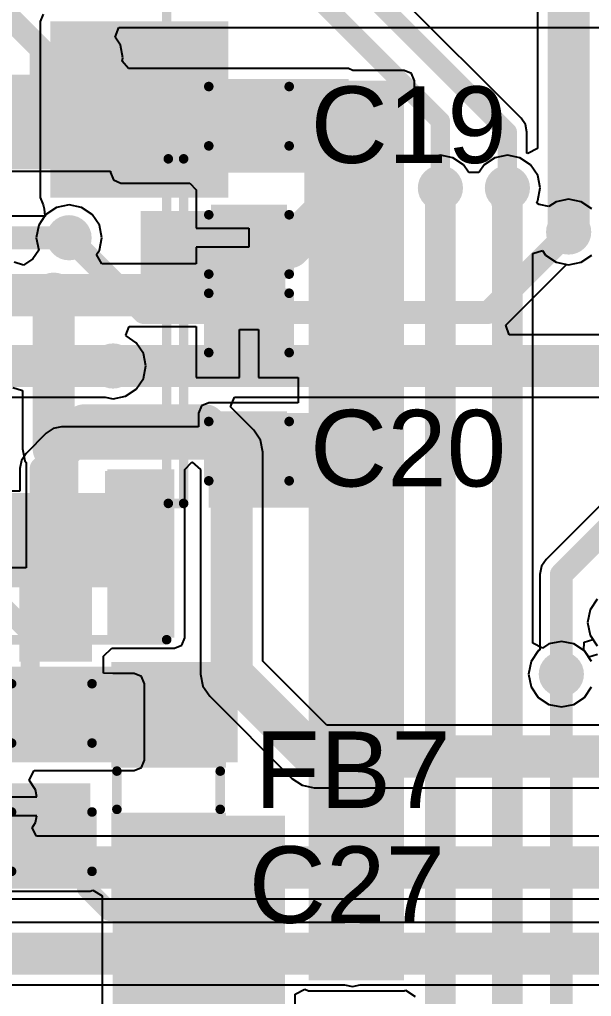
# Model space of a CAD drawing. Header units: millimetres. Extents: x -0.26 to 4.68, y -0.29 to 2.93.
# Drawn here: x 3.056 to 3.355, y 0.453 to 0.963 of the extents above; entities that cross this region are included whole.
import ezdxf

# ---------------------------------------------------------------- set-up
doc = ezdxf.new("R2010")
doc.units = ezdxf.units.MM
doc.header["$MEASUREMENT"] = 0
for name, color, linetype in [('BottomLayer', 5, 'Continuous'), ('BottomPaste', 16, 'Continuous'), ('BottomSolder', 6, 'Continuous'), ('Mechanical1', 6, 'Continuous'), ('TopLayer', 1, 'Continuous'), ('TopOverlay', 2, 'Continuous'), ('TopPaste', 8, 'Continuous'), ('TopSolder', 216, 'Continuous'), ('ViaHoleLayer', 16, 'Continuous')]:
    doc.layers.add(name, color=color, linetype=linetype)
doc.styles.add('Arial', font='', dxfattribs={"height": 0.2})
doc.styles.get('Arial').set_extended_font_data('Arial')

# ---------------------------------------------------------------- blocks, each defined once
blk = doc.blocks.new('14_TSSOP_27')
at = {"layer": 'TopLayer'}
for points in [[(-0.12992, 0.08563), (-0.08858, 0.08563), (-0.08858, 0.06791), (-0.12992, 0.06791)], [(0.08858, 0.08563), (0.12992, 0.08563), (0.12992, 0.06791), (0.08858, 0.06791)], [(-0.12992, 0.06004), (-0.08858, 0.06004), (-0.08858, 0.04232), (-0.12992, 0.04232)], [(0.08858, 0.06004), (0.12992, 0.06004), (0.12992, 0.04232), (0.08858, 0.04232)], [(-0.12992, 0.03445), (-0.08858, 0.03445), (-0.08858, 0.01673), (-0.12992, 0.01673)], [(0.08858, 0.03445), (0.12992, 0.03445), (0.12992, 0.01673), (0.08858, 0.01673)], [(-0.12992, 0.00886), (-0.08858, 0.00886), (-0.08858, -0.00886), (-0.12992, -0.00886)], [(0.08858, 0.00886), (0.12992, 0.00886), (0.12992, -0.00886), (0.08858, -0.00886)], [(-0.12992, -0.01673), (-0.08858, -0.01673), (-0.08858, -0.03445), (-0.12992, -0.03445)], [(0.08858, -0.01673), (0.12992, -0.01673), (0.12992, -0.03445), (0.08858, -0.03445)], [(-0.12992, -0.04232), (-0.08858, -0.04232), (-0.08858, -0.06004), (-0.12992, -0.06004)], [(0.08858, -0.04232), (0.12992, -0.04232), (0.12992, -0.06004), (0.08858, -0.06004)], [(-0.12992, -0.06791), (-0.08858, -0.06791), (-0.08858, -0.08563), (-0.12992, -0.08563)], [(0.08858, -0.06791), (0.12992, -0.06791), (0.12992, -0.08563), (0.08858, -0.08563)]]:
    blk.add_hatch(color=1, dxfattribs=at).paths.add_polyline_path(points)
at = {"layer": 'TopOverlay'}
blk.add_hatch(color=2, dxfattribs=at).paths.add_polyline_path([(-0.084, 0.068), (-0.073, 0.068), (-0.073, 0.086), (-0.084, 0.086)])
at = {"layer": 'TopPaste'}
for points in [[(-0.12992, 0.08563), (-0.08858, 0.08563), (-0.08858, 0.06791), (-0.12992, 0.06791)], [(0.08858, 0.08563), (0.12992, 0.08563), (0.12992, 0.06791), (0.08858, 0.06791)], [(-0.12992, 0.06004), (-0.08858, 0.06004), (-0.08858, 0.04232), (-0.12992, 0.04232)], [(0.08858, 0.06004), (0.12992, 0.06004), (0.12992, 0.04232), (0.08858, 0.04232)], [(-0.12992, 0.03445), (-0.08858, 0.03445), (-0.08858, 0.01673), (-0.12992, 0.01673)], [(0.08858, 0.03445), (0.12992, 0.03445), (0.12992, 0.01673), (0.08858, 0.01673)], [(-0.12992, 0.00886), (-0.08858, 0.00886), (-0.08858, -0.00886), (-0.12992, -0.00886)], [(0.08858, 0.00886), (0.12992, 0.00886), (0.12992, -0.00886), (0.08858, -0.00886)], [(-0.12992, -0.01673), (-0.08858, -0.01673), (-0.08858, -0.03445), (-0.12992, -0.03445)], [(0.08858, -0.01673), (0.12992, -0.01673), (0.12992, -0.03445), (0.08858, -0.03445)], [(-0.12992, -0.04232), (-0.08858, -0.04232), (-0.08858, -0.06004), (-0.12992, -0.06004)], [(0.08858, -0.04232), (0.12992, -0.04232), (0.12992, -0.06004), (0.08858, -0.06004)], [(-0.12992, -0.06791), (-0.08858, -0.06791), (-0.08858, -0.08563), (-0.12992, -0.08563)], [(0.08858, -0.06791), (0.12992, -0.06791), (0.12992, -0.08563), (0.08858, -0.08563)]]:
    blk.add_hatch(color=8, dxfattribs=at).paths.add_polyline_path(points)
at = {"layer": 'TopSolder'}
for points in [[(-0.13392, 0.08963), (-0.08458, 0.08963), (-0.08458, 0.06391), (-0.13392, 0.06391)], [(0.08458, 0.08963), (0.13392, 0.08963), (0.13392, 0.06391), (0.08458, 0.06391)], [(-0.13392, 0.06404), (-0.08458, 0.06404), (-0.08458, 0.03832), (-0.13392, 0.03832)], [(0.08458, 0.06404), (0.13392, 0.06404), (0.13392, 0.03832), (0.08458, 0.03832)], [(-0.13392, 0.03845), (-0.08458, 0.03845), (-0.08458, 0.01273), (-0.13392, 0.01273)], [(0.08458, 0.03845), (0.13392, 0.03845), (0.13392, 0.01273), (0.08458, 0.01273)], [(-0.13392, 0.01286), (-0.08458, 0.01286), (-0.08458, -0.01286), (-0.13392, -0.01286)], [(0.08458, 0.01286), (0.13392, 0.01286), (0.13392, -0.01286), (0.08458, -0.01286)], [(-0.13392, -0.01273), (-0.08458, -0.01273), (-0.08458, -0.03845), (-0.13392, -0.03845)], [(0.08458, -0.01273), (0.13392, -0.01273), (0.13392, -0.03845), (0.08458, -0.03845)], [(-0.13392, -0.03832), (-0.08458, -0.03832), (-0.08458, -0.06404), (-0.13392, -0.06404)], [(0.08458, -0.03832), (0.13392, -0.03832), (0.13392, -0.06404), (0.08458, -0.06404)], [(-0.13392, -0.06391), (-0.08458, -0.06391), (-0.08458, -0.08963), (-0.13392, -0.08963)], [(0.08458, -0.06391), (0.13392, -0.06391), (0.13392, -0.08963), (0.08458, -0.08963)]]:
    blk.add_hatch(color=216, dxfattribs=at).paths.add_polyline_path(points)
at = {"layer": 'TopOverlay'}
for points, const_width in [([(-0.09, 0.1), (-0.09, 0.092)], 0.005), ([(-0.09, 0.1), (0.09, 0.1)], 0.005), ([(0.09, 0.1), (0.09, 0.092)], 0.005), ([(-0.141, 0.082), (-0.141, 0.072)], 0.00787), ([(-0.141, 0.082), (-0.136, 0.077)], 0.00787), ([(-0.136, 0.077), (-0.141, 0.072)], 0.00787), ([(-0.09, -0.092), (-0.09, -0.1)], 0.005), ([(0.09, -0.092), (0.09, -0.1)], 0.005), ([(-0.09, -0.1), (0.09, -0.1)], 0.005)]:
    blk.add_lwpolyline(points, dxfattribs=dict(at, const_width=const_width))
for points, const_width in [([(-0.09125, 0.1, 1), (-0.08875, 0.1, 1)], 0.0025), ([(-0.09125, 0.1, 1), (-0.08875, 0.1, 1)], 0.0025), ([(0.08875, 0.1, 1), (0.09125, 0.1, 1)], 0.0025), ([(0.08875, 0.1, 1), (0.09125, 0.1, 1)], 0.0025), ([(-0.09125, 0.092, 1), (-0.08875, 0.092, 1)], 0.0025), ([(0.08875, 0.092, 1), (0.09125, 0.092, 1)], 0.0025), ([(-0.14297, 0.082, 1), (-0.13903, 0.082, 1)], 0.00394), ([(-0.14297, 0.082, 1), (-0.13903, 0.082, 1)], 0.00394), ([(-0.13797, 0.077, 1), (-0.13403, 0.077, 1)], 0.00394), ([(-0.13797, 0.077, 1), (-0.13403, 0.077, 1)], 0.00394), ([(-0.14297, 0.072, 1), (-0.13903, 0.072, 1)], 0.00394), ([(-0.14297, 0.072, 1), (-0.13903, 0.072, 1)], 0.00394), ([(-0.09125, -0.092, 1), (-0.08875, -0.092, 1)], 0.0025), ([(0.08875, -0.092, 1), (0.09125, -0.092, 1)], 0.0025), ([(-0.09125, -0.1, 1), (-0.08875, -0.1, 1)], 0.0025), ([(-0.09125, -0.1, 1), (-0.08875, -0.1, 1)], 0.0025), ([(0.08875, -0.1, 1), (0.09125, -0.1, 1)], 0.0025), ([(0.08875, -0.1, 1), (0.09125, -0.1, 1)], 0.0025)]:
    blk.add_lwpolyline(points, format="xyb", close=True, dxfattribs=dict(at, const_width=const_width))
blk = doc.blocks.new('R___0603_B_65')
at = {"layer": 'BottomLayer'}
for points in [[(-0.045, -0.0175), (-0.045, 0.0175), (-0.015, 0.0175), (-0.015, -0.0175)], [(0.015, -0.0175), (0.015, 0.0175), (0.045, 0.0175), (0.045, -0.0175)]]:
    blk.add_hatch(color=5, dxfattribs=at).paths.add_polyline_path(points)
at = {"layer": 'BottomPaste'}
for points in [[(-0.045, -0.0175), (-0.045, 0.0175), (-0.015, 0.0175), (-0.015, -0.0175)], [(0.015, -0.0175), (0.015, 0.0175), (0.045, 0.0175), (0.045, -0.0175)]]:
    blk.add_hatch(color=16, dxfattribs=at).paths.add_polyline_path(points)
at = {"layer": 'BottomSolder'}
for points in [[(-0.049, -0.0215), (-0.049, 0.0215), (-0.011, 0.0215), (-0.011, -0.0215)], [(0.011, -0.0215), (0.011, 0.0215), (0.049, 0.0215), (0.049, -0.0215)]]:
    blk.add_hatch(color=6, dxfattribs=at).paths.add_polyline_path(points)
blk = doc.blocks.new('R___0603_B_69')
at = {"layer": 'BottomLayer'}
for points in [[(-0.045, -0.0175), (-0.045, 0.0175), (-0.015, 0.0175), (-0.015, -0.0175)], [(0.015, -0.0175), (0.015, 0.0175), (0.045, 0.0175), (0.045, -0.0175)]]:
    blk.add_hatch(color=5, dxfattribs=at).paths.add_polyline_path(points)
at = {"layer": 'BottomPaste'}
for points in [[(-0.045, -0.0175), (-0.045, 0.0175), (-0.015, 0.0175), (-0.015, -0.0175)], [(0.015, -0.0175), (0.015, 0.0175), (0.045, 0.0175), (0.045, -0.0175)]]:
    blk.add_hatch(color=16, dxfattribs=at).paths.add_polyline_path(points)
at = {"layer": 'BottomSolder'}
for points in [[(-0.049, -0.0215), (-0.049, 0.0215), (-0.011, 0.0215), (-0.011, -0.0215)], [(0.011, -0.0215), (0.011, 0.0215), (0.049, 0.0215), (0.049, -0.0215)]]:
    blk.add_hatch(color=6, dxfattribs=at).paths.add_polyline_path(points)
blk = doc.blocks.new('1_5_____RGB_OLED_97')
at = {"layer": 'Mechanical1', "const_width": 0.005}
for points in [[(-0.74, 0.11), (-0.74, -1.666)], [(0.74, -1.666), (-0.74, -1.666)]]:
    blk.add_lwpolyline(points, dxfattribs=at)
at = {"layer": 'Mechanical1', "const_width": 0.0025}
blk.add_lwpolyline([(-0.74125, -1.666, 1), (-0.73875, -1.666, 1)], format="xyb", close=True, dxfattribs=at)
blk.add_lwpolyline([(-0.74125, -1.666, 1), (-0.73875, -1.666, 1)], format="xyb", close=True, dxfattribs=at)
blk = doc.blocks.new('I___0805_112')
at = {"layer": 'TopLayer'}
for points in [[(-0.06299, 0.02598), (-0.01575, 0.02598), (-0.01575, -0.02598), (-0.06299, -0.02598)], [(0.01575, 0.02598), (0.06299, 0.02598), (0.06299, -0.02598), (0.01575, -0.02598)]]:
    blk.add_hatch(color=1, dxfattribs=at).paths.add_polyline_path(points)
at = {"layer": 'TopPaste'}
for points in [[(-0.06299, 0.02598), (-0.01575, 0.02598), (-0.01575, -0.02598), (-0.06299, -0.02598)], [(0.01575, 0.02598), (0.06299, 0.02598), (0.06299, -0.02598), (0.01575, -0.02598)]]:
    blk.add_hatch(color=8, dxfattribs=at).paths.add_polyline_path(points)
at = {"layer": 'TopSolder'}
for points in [[(-0.06699, 0.02998), (-0.01175, 0.02998), (-0.01175, -0.02998), (-0.06699, -0.02998)], [(0.01175, 0.02998), (0.06699, 0.02998), (0.06699, -0.02998), (0.01175, -0.02998)]]:
    blk.add_hatch(color=216, dxfattribs=at).paths.add_polyline_path(points)
at = {"layer": 'TopOverlay', "const_width": 0.005}
for points in [[(-0.01, 0.027), (0.01, 0.027)], [(-0.01, -0.027), (0.01, -0.027)]]:
    blk.add_lwpolyline(points, dxfattribs=at)
at = {"layer": 'TopOverlay', "const_width": 0.0025}
for points in [[(-0.01125, 0.027, 1), (-0.00875, 0.027, 1)], [(0.00875, 0.027, 1), (0.01125, 0.027, 1)], [(-0.01125, -0.027, 1), (-0.00875, -0.027, 1)], [(0.00875, -0.027, 1), (0.01125, -0.027, 1)]]:
    blk.add_lwpolyline(points, format="xyb", close=True, dxfattribs=at)
blk = doc.blocks.new('SOD_323_B_137')
at = {"layer": 'BottomLayer'}
for points in [[(-0.02953, -0.01772), (-0.06102, -0.01772), (-0.06102, 0.01772), (-0.02953, 0.01772)], [(0.06102, -0.01772), (0.02953, -0.01772), (0.02953, 0.01772), (0.06102, 0.01772)]]:
    blk.add_hatch(color=5, dxfattribs=at).paths.add_polyline_path(points)
at = {"layer": 'BottomPaste'}
for points in [[(-0.02953, -0.01772), (-0.06102, -0.01772), (-0.06102, 0.01772), (-0.02953, 0.01772)], [(0.06102, -0.01772), (0.02953, -0.01772), (0.02953, 0.01772), (0.06102, 0.01772)]]:
    blk.add_hatch(color=16, dxfattribs=at).paths.add_polyline_path(points)
at = {"layer": 'BottomSolder'}
for points in [[(-0.02736, -0.01988), (-0.06319, -0.01988), (-0.06319, 0.01988), (-0.02736, 0.01988)], [(0.06319, -0.01988), (0.02736, -0.01988), (0.02736, 0.01988), (0.06319, 0.01988)]]:
    blk.add_hatch(color=6, dxfattribs=at).paths.add_polyline_path(points)
blk = doc.blocks.new('SOD_323_B_139')
at = {"layer": 'BottomLayer'}
for points in [[(-0.02953, -0.01772), (-0.06102, -0.01772), (-0.06102, 0.01772), (-0.02953, 0.01772)], [(0.06102, -0.01772), (0.02953, -0.01772), (0.02953, 0.01772), (0.06102, 0.01772)]]:
    blk.add_hatch(color=5, dxfattribs=at).paths.add_polyline_path(points)
at = {"layer": 'BottomPaste'}
for points in [[(-0.02953, -0.01772), (-0.06102, -0.01772), (-0.06102, 0.01772), (-0.02953, 0.01772)], [(0.06102, -0.01772), (0.02953, -0.01772), (0.02953, 0.01772), (0.06102, 0.01772)]]:
    blk.add_hatch(color=16, dxfattribs=at).paths.add_polyline_path(points)
at = {"layer": 'BottomSolder'}
for points in [[(-0.02736, -0.01988), (-0.06319, -0.01988), (-0.06319, 0.01988), (-0.02736, 0.01988)], [(0.06319, -0.01988), (0.02736, -0.01988), (0.02736, 0.01988), (0.06319, 0.01988)]]:
    blk.add_hatch(color=6, dxfattribs=at).paths.add_polyline_path(points)
blk = doc.blocks.new('C___0603_174')
at = {"layer": 'TopLayer'}
for points in [[(-0.015, 0.0175), (-0.015, -0.0175), (-0.045, -0.0175), (-0.045, 0.0175)], [(0.045, 0.0175), (0.045, -0.0175), (0.015, -0.0175), (0.015, 0.0175)]]:
    blk.add_hatch(color=1, dxfattribs=at).paths.add_polyline_path(points)
at = {"layer": 'TopPaste'}
for points in [[(-0.015, 0.0175), (-0.015, -0.0175), (-0.045, -0.0175), (-0.045, 0.0175)], [(0.045, 0.0175), (0.045, -0.0175), (0.015, -0.0175), (0.015, 0.0175)]]:
    blk.add_hatch(color=8, dxfattribs=at).paths.add_polyline_path(points)
at = {"layer": 'TopSolder'}
for points in [[(-0.01264, 0.01986), (-0.01264, -0.01986), (-0.04736, -0.01986), (-0.04736, 0.01986)], [(0.04736, 0.01986), (0.04736, -0.01986), (0.01264, -0.01986), (0.01264, 0.01986)]]:
    blk.add_hatch(color=216, dxfattribs=at).paths.add_polyline_path(points)
at = {"layer": 'TopOverlay', "const_width": 0.005}
for points in [[(-0.018, 0.021), (-0.049, 0.021)], [(-0.049, -0.021), (-0.049, 0.021)], [(0.049, 0.021), (0.018, 0.021)], [(0.049, -0.021), (0.049, 0.021)], [(-0.018, -0.021), (-0.049, -0.021)], [(0.049, -0.021), (0.018, -0.021)]]:
    blk.add_lwpolyline(points, dxfattribs=at)
at = {"layer": 'TopOverlay', "const_width": 0.0025}
for points in [[(-0.05025, 0.021, 1), (-0.04775, 0.021, 1)], [(-0.05025, 0.021, 1), (-0.04775, 0.021, 1)], [(-0.01925, 0.021, 1), (-0.01675, 0.021, 1)], [(0.01675, 0.021, 1), (0.01925, 0.021, 1)], [(0.04775, 0.021, 1), (0.05025, 0.021, 1)], [(0.04775, 0.021, 1), (0.05025, 0.021, 1)], [(-0.05025, -0.021, 1), (-0.04775, -0.021, 1)], [(-0.05025, -0.021, 1), (-0.04775, -0.021, 1)], [(-0.01925, -0.021, 1), (-0.01675, -0.021, 1)], [(0.01675, -0.021, 1), (0.01925, -0.021, 1)], [(0.04775, -0.021, 1), (0.05025, -0.021, 1)], [(0.04775, -0.021, 1), (0.05025, -0.021, 1)]]:
    blk.add_lwpolyline(points, format="xyb", close=True, dxfattribs=at)
blk = doc.blocks.new('C___0603_B_176')
at = {"layer": 'BottomLayer'}
for points in [[(-0.045, -0.0175), (-0.045, 0.0175), (-0.015, 0.0175), (-0.015, -0.0175)], [(0.015, -0.0175), (0.015, 0.0175), (0.045, 0.0175), (0.045, -0.0175)]]:
    blk.add_hatch(color=5, dxfattribs=at).paths.add_polyline_path(points)
at = {"layer": 'BottomPaste'}
for points in [[(-0.045, -0.0175), (-0.045, 0.0175), (-0.015, 0.0175), (-0.015, -0.0175)], [(0.015, -0.0175), (0.015, 0.0175), (0.045, 0.0175), (0.045, -0.0175)]]:
    blk.add_hatch(color=16, dxfattribs=at).paths.add_polyline_path(points)
at = {"layer": 'BottomSolder'}
for points in [[(-0.04736, -0.01986), (-0.04736, 0.01986), (-0.01264, 0.01986), (-0.01264, -0.01986)], [(0.01264, -0.01986), (0.01264, 0.01986), (0.04736, 0.01986), (0.04736, -0.01986)]]:
    blk.add_hatch(color=6, dxfattribs=at).paths.add_polyline_path(points)
blk = doc.blocks.new('C___0603_181')
at = {"layer": 'TopLayer'}
for points in [[(-0.015, 0.0175), (-0.015, -0.0175), (-0.045, -0.0175), (-0.045, 0.0175)], [(0.045, 0.0175), (0.045, -0.0175), (0.015, -0.0175), (0.015, 0.0175)]]:
    blk.add_hatch(color=1, dxfattribs=at).paths.add_polyline_path(points)
at = {"layer": 'TopPaste'}
for points in [[(-0.015, 0.0175), (-0.015, -0.0175), (-0.045, -0.0175), (-0.045, 0.0175)], [(0.045, 0.0175), (0.045, -0.0175), (0.015, -0.0175), (0.015, 0.0175)]]:
    blk.add_hatch(color=8, dxfattribs=at).paths.add_polyline_path(points)
at = {"layer": 'TopSolder'}
for points in [[(-0.01264, 0.01986), (-0.01264, -0.01986), (-0.04736, -0.01986), (-0.04736, 0.01986)], [(0.04736, 0.01986), (0.04736, -0.01986), (0.01264, -0.01986), (0.01264, 0.01986)]]:
    blk.add_hatch(color=216, dxfattribs=at).paths.add_polyline_path(points)
at = {"layer": 'TopOverlay', "const_width": 0.005}
for points in [[(-0.049, -0.021), (-0.049, 0.021)], [(-0.018, 0.021), (-0.049, 0.021)], [(0.049, 0.021), (0.018, 0.021)], [(0.049, -0.021), (0.049, 0.021)], [(-0.018, -0.021), (-0.049, -0.021)], [(0.049, -0.021), (0.018, -0.021)]]:
    blk.add_lwpolyline(points, dxfattribs=at)
at = {"layer": 'TopOverlay', "const_width": 0.0025}
for points in [[(-0.05025, 0.021, 1), (-0.04775, 0.021, 1)], [(-0.05025, 0.021, 1), (-0.04775, 0.021, 1)], [(-0.01925, 0.021, 1), (-0.01675, 0.021, 1)], [(0.01675, 0.021, 1), (0.01925, 0.021, 1)], [(0.04775, 0.021, 1), (0.05025, 0.021, 1)], [(0.04775, 0.021, 1), (0.05025, 0.021, 1)], [(-0.05025, -0.021, 1), (-0.04775, -0.021, 1)], [(-0.05025, -0.021, 1), (-0.04775, -0.021, 1)], [(-0.01925, -0.021, 1), (-0.01675, -0.021, 1)], [(0.01675, -0.021, 1), (0.01925, -0.021, 1)], [(0.04775, -0.021, 1), (0.05025, -0.021, 1)], [(0.04775, -0.021, 1), (0.05025, -0.021, 1)]]:
    blk.add_lwpolyline(points, format="xyb", close=True, dxfattribs=at)
blk = doc.blocks.new('C___0603_182')
at = {"layer": 'TopLayer'}
for points in [[(-0.015, 0.0175), (-0.015, -0.0175), (-0.045, -0.0175), (-0.045, 0.0175)], [(0.045, 0.0175), (0.045, -0.0175), (0.015, -0.0175), (0.015, 0.0175)]]:
    blk.add_hatch(color=1, dxfattribs=at).paths.add_polyline_path(points)
at = {"layer": 'TopPaste'}
for points in [[(-0.015, 0.0175), (-0.015, -0.0175), (-0.045, -0.0175), (-0.045, 0.0175)], [(0.045, 0.0175), (0.045, -0.0175), (0.015, -0.0175), (0.015, 0.0175)]]:
    blk.add_hatch(color=8, dxfattribs=at).paths.add_polyline_path(points)
at = {"layer": 'TopSolder'}
for points in [[(-0.01264, 0.01986), (-0.01264, -0.01986), (-0.04736, -0.01986), (-0.04736, 0.01986)], [(0.04736, 0.01986), (0.04736, -0.01986), (0.01264, -0.01986), (0.01264, 0.01986)]]:
    blk.add_hatch(color=216, dxfattribs=at).paths.add_polyline_path(points)
at = {"layer": 'TopOverlay', "const_width": 0.005}
for points in [[(-0.049, 0.021), (-0.049, -0.021)], [(-0.049, 0.021), (-0.018, 0.021)], [(0.018, 0.021), (0.049, 0.021)], [(0.049, 0.021), (0.049, -0.021)], [(-0.049, -0.021), (-0.018, -0.021)], [(0.018, -0.021), (0.049, -0.021)]]:
    blk.add_lwpolyline(points, dxfattribs=at)
at = {"layer": 'TopOverlay', "const_width": 0.0025}
for points in [[(-0.05025, 0.021, 1), (-0.04775, 0.021, 1)], [(-0.05025, 0.021, 1), (-0.04775, 0.021, 1)], [(-0.01925, 0.021, 1), (-0.01675, 0.021, 1)], [(0.01675, 0.021, 1), (0.01925, 0.021, 1)], [(0.04775, 0.021, 1), (0.05025, 0.021, 1)], [(0.04775, 0.021, 1), (0.05025, 0.021, 1)], [(-0.05025, -0.021, 1), (-0.04775, -0.021, 1)], [(-0.05025, -0.021, 1), (-0.04775, -0.021, 1)], [(-0.01925, -0.021, 1), (-0.01675, -0.021, 1)], [(0.01675, -0.021, 1), (0.01925, -0.021, 1)], [(0.04775, -0.021, 1), (0.05025, -0.021, 1)], [(0.04775, -0.021, 1), (0.05025, -0.021, 1)]]:
    blk.add_lwpolyline(points, format="xyb", close=True, dxfattribs=at)

msp = doc.modelspace()

# ---------------------------------------------------------------- hatches: boundary and pattern name
at = {"layer": 'BottomLayer'}
for points in [[(3.0721, 0.86995), (3.1651, 0.86995), (3.1651, 0.96195), (3.0721, 0.96195)], [(3.10187, 0.63995), (3.13687, 0.63995), (3.13687, 0.72795), (3.10187, 0.72795)], [(3.05887, 0.57595), (3.11587, 0.57595), (3.11587, 0.61595), (3.05887, 0.61595)]]:
    msp.add_hatch(color=5, dxfattribs=at).paths.add_polyline_path(points)
h = msp.add_hatch(color=5, dxfattribs=at)
edge = h.paths.add_edge_path()
edge.add_arc((3.09287, 0.94295), 0.01181, 0, 360)
h = msp.add_hatch(color=5, dxfattribs=at)
edge = h.paths.add_edge_path()
edge.add_arc((3.21582, 0.90295), 0.01181, 0, 360)
h = msp.add_hatch(color=5, dxfattribs=at)
edge = h.paths.add_edge_path()
edge.add_arc((3.21582, 0.90295), 0.01181, 0, 360)
h = msp.add_hatch(color=5, dxfattribs=at)
edge = h.paths.add_edge_path()
edge.add_arc((3.27582, 0.87495), 0.01181, 0, 360)
h = msp.add_hatch(color=5, dxfattribs=at)
edge = h.paths.add_edge_path()
edge.add_arc((3.31082, 0.87495), 0.01181, 0, 360)
h = msp.add_hatch(color=5, dxfattribs=at)
edge = h.paths.add_edge_path()
edge.add_arc((3.34282, 0.85195), 0.01181, 0, 360)
h = msp.add_hatch(color=5, dxfattribs=at)
edge = h.paths.add_edge_path()
edge.add_arc((3.08182, 0.84895), 0.01181, 0, 360)
h = msp.add_hatch(color=5, dxfattribs=at)
edge = h.paths.add_edge_path()
edge.add_arc((3.07382, 0.81895), 0.01181, 0, 360)
h = msp.add_hatch(color=5, dxfattribs=at)
edge = h.paths.add_edge_path()
edge.add_arc((3.10482, 0.78195), 0.01181, 0, 360)
h = msp.add_hatch(color=5, dxfattribs=at)
edge = h.paths.add_edge_path()
edge.add_arc((3.11846, 0.65336), 0.01181, 0, 360)
h = msp.add_hatch(color=5, dxfattribs=at)
edge = h.paths.add_edge_path()
edge.add_arc((3.339, 0.62095), 0.01181, 0, 360)
h = msp.add_hatch(color=5, dxfattribs=at)
edge = h.paths.add_edge_path()
edge.add_arc((3.10387, 0.59695), 0.01181, 0, 360)
h = msp.add_hatch(color=5, dxfattribs=at)
edge = h.paths.add_edge_path()
edge.add_arc((3.22982, 0.47495), 0.01181, 0, 360)
at = {"layer": 'BottomSolder'}
h = msp.add_hatch(color=6, dxfattribs=at)
edge = h.paths.add_edge_path()
edge.add_arc((3.09287, 0.94295), 0.00591, 0, 360)
h = msp.add_hatch(color=6, dxfattribs=at)
edge = h.paths.add_edge_path()
edge.add_arc((3.21582, 0.90295), 0.00591, 0, 360)
h = msp.add_hatch(color=6, dxfattribs=at)
edge = h.paths.add_edge_path()
edge.add_arc((3.21582, 0.90295), 0.00591, 0, 360)
h = msp.add_hatch(color=6, dxfattribs=at)
edge = h.paths.add_edge_path()
edge.add_arc((3.27582, 0.87495), 0.00591, 0, 360)
h = msp.add_hatch(color=6, dxfattribs=at)
edge = h.paths.add_edge_path()
edge.add_arc((3.31082, 0.87495), 0.00591, 0, 360)
h = msp.add_hatch(color=6, dxfattribs=at)
edge = h.paths.add_edge_path()
edge.add_arc((3.34282, 0.85195), 0.00591, 0, 360)
h = msp.add_hatch(color=6, dxfattribs=at)
edge = h.paths.add_edge_path()
edge.add_arc((3.08182, 0.84895), 0.00591, 0, 360)
h = msp.add_hatch(color=6, dxfattribs=at)
edge = h.paths.add_edge_path()
edge.add_arc((3.07382, 0.81895), 0.00591, 0, 360)
h = msp.add_hatch(color=6, dxfattribs=at)
edge = h.paths.add_edge_path()
edge.add_arc((3.10482, 0.78195), 0.00591, 0, 360)
h = msp.add_hatch(color=6, dxfattribs=at)
edge = h.paths.add_edge_path()
edge.add_arc((3.11846, 0.65336), 0.00591, 0, 360)
h = msp.add_hatch(color=6, dxfattribs=at)
edge = h.paths.add_edge_path()
edge.add_arc((3.339, 0.62095), 0.00591, 0, 360)
h = msp.add_hatch(color=6, dxfattribs=at)
edge = h.paths.add_edge_path()
edge.add_arc((3.10387, 0.59695), 0.00591, 0, 360)
h = msp.add_hatch(color=6, dxfattribs=at)
edge = h.paths.add_edge_path()
edge.add_arc((3.22982, 0.47495), 0.00591, 0, 360)
at = {"layer": 'TopLayer'}
h = msp.add_hatch(color=1, dxfattribs=at)
edge = h.paths.add_edge_path()
edge.add_arc((3.09287, 0.94295), 0.01181, 0, 360)
for points in [[(3.10887, 0.88295), (3.22782, 0.88295), (3.22782, 0.93195), (3.10887, 0.93195)], [(3.207, 0.461), (3.25682, 0.461), (3.25682, 0.931), (3.207, 0.931)], [(3.15782, 0.78295), (3.19482, 0.78295), (3.19482, 0.86495), (3.15782, 0.86495)], [(3.15482, 0.70795), (3.22682, 0.70795), (3.22682, 0.75731), (3.15482, 0.75731)], [(3.05182, 0.57495), (3.16987, 0.57495), (3.16987, 0.62495), (3.05182, 0.62495)], [(2.99687, 0.51295), (3.09287, 0.51295), (3.09287, 0.56395), (2.99687, 0.56395)], [(3.10462, 0.29895), (3.19462, 0.29895), (3.19462, 0.54695), (3.10462, 0.54695)]]:
    msp.add_hatch(color=1, dxfattribs=at).paths.add_polyline_path(points)
h = msp.add_hatch(color=1, dxfattribs=at)
edge = h.paths.add_edge_path()
edge.add_arc((3.21582, 0.90295), 0.01181, 0, 360)
h = msp.add_hatch(color=1, dxfattribs=at)
edge = h.paths.add_edge_path()
edge.add_arc((3.21582, 0.90295), 0.01181, 0, 360)
h = msp.add_hatch(color=1, dxfattribs=at)
edge = h.paths.add_edge_path()
edge.add_arc((3.27582, 0.87495), 0.01181, 0, 360)
h = msp.add_hatch(color=1, dxfattribs=at)
edge = h.paths.add_edge_path()
edge.add_arc((3.31082, 0.87495), 0.01181, 0, 360)
h = msp.add_hatch(color=1, dxfattribs=at)
edge = h.paths.add_edge_path()
edge.add_arc((3.34282, 0.85195), 0.01181, 0, 360)
h = msp.add_hatch(color=1, dxfattribs=at)
edge = h.paths.add_edge_path()
edge.add_arc((3.08182, 0.84895), 0.01181, 0, 360)
h = msp.add_hatch(color=1, dxfattribs=at)
edge = h.paths.add_edge_path()
edge.add_arc((3.07382, 0.81895), 0.01181, 0, 360)
h = msp.add_hatch(color=1, dxfattribs=at)
edge = h.paths.add_edge_path()
edge.add_arc((3.10482, 0.78195), 0.01181, 0, 360)
h = msp.add_hatch(color=1, dxfattribs=at)
edge = h.paths.add_edge_path()
edge.add_arc((3.11846, 0.65336), 0.01181, 0, 360)
h = msp.add_hatch(color=1, dxfattribs=at)
edge = h.paths.add_edge_path()
edge.add_arc((3.339, 0.62095), 0.01181, 0, 360)
h = msp.add_hatch(color=1, dxfattribs=at)
edge = h.paths.add_edge_path()
edge.add_arc((3.10387, 0.59695), 0.01181, 0, 360)
h = msp.add_hatch(color=1, dxfattribs=at)
edge = h.paths.add_edge_path()
edge.add_arc((3.22982, 0.47495), 0.01181, 0, 360)
at = {"layer": 'TopSolder'}
h = msp.add_hatch(color=216, dxfattribs=at)
edge = h.paths.add_edge_path()
edge.add_arc((3.09287, 0.94295), 0.00591, 0, 360)
h = msp.add_hatch(color=216, dxfattribs=at)
edge = h.paths.add_edge_path()
edge.add_arc((3.21582, 0.90295), 0.00591, 0, 360)
h = msp.add_hatch(color=216, dxfattribs=at)
edge = h.paths.add_edge_path()
edge.add_arc((3.21582, 0.90295), 0.00591, 0, 360)
h = msp.add_hatch(color=216, dxfattribs=at)
edge = h.paths.add_edge_path()
edge.add_arc((3.27582, 0.87495), 0.00591, 0, 360)
h = msp.add_hatch(color=216, dxfattribs=at)
edge = h.paths.add_edge_path()
edge.add_arc((3.31082, 0.87495), 0.00591, 0, 360)
h = msp.add_hatch(color=216, dxfattribs=at)
edge = h.paths.add_edge_path()
edge.add_arc((3.34282, 0.85195), 0.00591, 0, 360)
h = msp.add_hatch(color=216, dxfattribs=at)
edge = h.paths.add_edge_path()
edge.add_arc((3.08182, 0.84895), 0.00591, 0, 360)
h = msp.add_hatch(color=216, dxfattribs=at)
edge = h.paths.add_edge_path()
edge.add_arc((3.07382, 0.81895), 0.00591, 0, 360)
h = msp.add_hatch(color=216, dxfattribs=at)
edge = h.paths.add_edge_path()
edge.add_arc((3.10482, 0.78195), 0.00591, 0, 360)
h = msp.add_hatch(color=216, dxfattribs=at)
edge = h.paths.add_edge_path()
edge.add_arc((3.11846, 0.65336), 0.00591, 0, 360)
h = msp.add_hatch(color=216, dxfattribs=at)
edge = h.paths.add_edge_path()
edge.add_arc((3.339, 0.62095), 0.00591, 0, 360)
h = msp.add_hatch(color=216, dxfattribs=at)
edge = h.paths.add_edge_path()
edge.add_arc((3.10387, 0.59695), 0.00591, 0, 360)
h = msp.add_hatch(color=216, dxfattribs=at)
edge = h.paths.add_edge_path()
edge.add_arc((3.22982, 0.47495), 0.00591, 0, 360)
at = {"layer": 'ViaHoleLayer'}
h = msp.add_hatch(color=16, dxfattribs=at)
edge = h.paths.add_edge_path()
edge.add_arc((3.09287, 0.94295), 0.00591, 0, 360)
h = msp.add_hatch(color=16, dxfattribs=at)
edge = h.paths.add_edge_path()
edge.add_arc((3.21582, 0.90295), 0.00591, 0, 360)
h = msp.add_hatch(color=16, dxfattribs=at)
edge = h.paths.add_edge_path()
edge.add_arc((3.21582, 0.90295), 0.00591, 0, 360)
h = msp.add_hatch(color=16, dxfattribs=at)
edge = h.paths.add_edge_path()
edge.add_arc((3.27582, 0.87495), 0.00591, 0, 360)
h = msp.add_hatch(color=16, dxfattribs=at)
edge = h.paths.add_edge_path()
edge.add_arc((3.31082, 0.87495), 0.00591, 0, 360)
h = msp.add_hatch(color=16, dxfattribs=at)
edge = h.paths.add_edge_path()
edge.add_arc((3.34282, 0.85195), 0.00591, 0, 360)
h = msp.add_hatch(color=16, dxfattribs=at)
edge = h.paths.add_edge_path()
edge.add_arc((3.08182, 0.84895), 0.00591, 0, 360)
h = msp.add_hatch(color=16, dxfattribs=at)
edge = h.paths.add_edge_path()
edge.add_arc((3.07382, 0.81895), 0.00591, 0, 360)
h = msp.add_hatch(color=16, dxfattribs=at)
edge = h.paths.add_edge_path()
edge.add_arc((3.10482, 0.78195), 0.00591, 0, 360)
h = msp.add_hatch(color=16, dxfattribs=at)
edge = h.paths.add_edge_path()
edge.add_arc((3.11846, 0.65336), 0.00591, 0, 360)
h = msp.add_hatch(color=16, dxfattribs=at)
edge = h.paths.add_edge_path()
edge.add_arc((3.339, 0.62095), 0.00591, 0, 360)
h = msp.add_hatch(color=16, dxfattribs=at)
edge = h.paths.add_edge_path()
edge.add_arc((3.10387, 0.59695), 0.00591, 0, 360)
h = msp.add_hatch(color=16, dxfattribs=at)
edge = h.paths.add_edge_path()
edge.add_arc((3.22982, 0.47495), 0.00591, 0, 360)

# ---------------------------------------------------------------- linework, layer by layer
at = {"layer": 'BottomLayer'}
for p, q in [((3.32651, 1.00995), (3.32651, 0.89555)), ((3.31803, 0.91139), (3.23297, 0.99645)), ((3.06827, 0.96578), (3.06669, 0.96195)), ((3.06669, 0.96195), (3.06669, 0.86995)), ((3.32024, 0.90808), (3.31803, 0.91139)), ((3.32102, 0.90418), (3.32024, 0.90808)), ((3.32102, 0.89322), (3.32102, 0.90418)), ((3.32151, 0.89289), (3.32102, 0.89322)), ((3.32651, 0.89555), (3.32151, 0.89289)), ((3.06669, 0.86995), (3.06827, 0.86612)), ((3.06827, 0.86612), (3.06887, 0.86402)), ((3.06887, 0.86402), (3.0692, 0.86032)), ((3.0692, 0.86032), (3.06599, 0.85551)), ((3.06599, 0.85551), (3.06468, 0.84895)), ((3.06468, 0.84895), (3.06599, 0.84239)), ((3.49902, 0.84888), (3.33107, 0.68093)), ((3.06599, 0.84239), (3.06296, 0.83792)), ((3.06296, 0.83792), (3.0581, 0.83467)), ((3.34938, 0.83611), (3.35494, 0.83983)), ((3.05808, 0.83464), (3.05308, 0.83616)), ((3.0581, 0.83467), (3.05808, 0.83464)), ((3.31, 0.80326), (3.34176, 0.83502)), ((3.34176, 0.83502), (3.34282, 0.83481)), ((3.34282, 0.83481), (3.34938, 0.83611)), ((3.31181, 0.79826), (3.31, 0.80326)), ((3.37007, 0.79826), (3.31181, 0.79826)), ((3.05251, 0.77068), (3.05751, 0.76916)), ((3.05751, 0.76916), (3.05751, 0.73872)), ((3.16621, 0.76064), (3.16828, 0.76564)), ((3.16828, 0.76564), (3.37682, 0.76564)), ((3.17836, 0.74848), (3.16621, 0.76064)), ((3.18189, 0.74319), (3.17836, 0.74848)), ((3.18314, 0.73695), (3.18189, 0.74319)), ((3.05751, 0.73872), (3.05875, 0.73247)), ((3.18314, 0.62771), (3.18314, 0.73695)), ((3.05875, 0.73247), (3.05941, 0.73148)), ((3.05941, 0.73148), (3.05941, 0.67645)), ((3.14228, 0.72795), (3.14604, 0.73171)), ((3.14604, 0.73171), (3.14614, 0.73172)), ((3.14614, 0.73172), (3.15051, 0.72779)), ((3.14228, 0.63995), (3.14228, 0.72795)), ((3.15051, 0.72779), (3.15051, 0.62095)), ((3.33107, 0.68093), (3.32864, 0.67729)), ((3.05941, 0.67645), (3.0498, 0.67645)), ((3.32864, 0.67729), (3.32778, 0.673)), ((3.32778, 0.673), (3.32778, 0.673)), ((3.32778, 0.673), (3.32778, 0.63367)), ((3.14069, 0.63612), (3.14228, 0.63995)), ((3.35089, 0.63764), (3.35552, 0.6391)), ((3.0998, 0.63039), (3.10422, 0.63454)), ((3.10422, 0.63454), (3.13687, 0.63454)), ((3.13687, 0.63454), (3.14069, 0.63612)), ((3.32688, 0.63307), (3.32316, 0.62751)), ((3.32778, 0.63367), (3.32688, 0.63307)), ((3.35071, 0.63334), (3.35089, 0.63764)), ((3.35112, 0.63307), (3.35071, 0.63334)), ((3.35484, 0.62751), (3.35112, 0.63307)), ((3.0998, 0.62145), (3.0998, 0.63039)), ((3.21658, 0.59426), (3.18314, 0.62771)), ((3.32316, 0.62751), (3.32186, 0.62095)), ((3.10476, 0.62136), (3.0998, 0.62145)), ((3.11587, 0.62136), (3.10476, 0.62136)), ((3.11969, 0.61978), (3.11587, 0.62136)), ((3.12128, 0.61595), (3.11969, 0.61978)), ((3.15051, 0.62095), (3.15175, 0.61471)), ((3.32186, 0.62095), (3.32316, 0.61439)), ((3.12128, 0.57595), (3.12128, 0.61595)), ((3.15175, 0.61471), (3.15529, 0.60941)), ((3.32316, 0.61439), (3.32688, 0.60883)), ((3.35112, 0.60883), (3.35484, 0.61439)), ((3.15529, 0.60941), (3.19829, 0.56641)), ((3.32688, 0.60883), (3.33244, 0.60511)), ((3.34556, 0.60511), (3.35112, 0.60883)), ((3.33244, 0.60511), (3.339, 0.60381)), ((3.339, 0.60381), (3.34556, 0.60511)), ((3.46507, 0.59426), (3.21658, 0.59426)), ((3.11587, 0.57054), (3.11969, 0.57212)), ((3.11969, 0.57212), (3.12128, 0.57595)), ((3.06098, 0.56554), (3.06358, 0.57054)), ((3.06358, 0.57054), (3.11587, 0.57054)), ((3.06437, 0.56046), (3.06098, 0.56554)), ((3.19829, 0.56641), (3.20358, 0.56288)), ((3.20358, 0.56288), (3.20982, 0.56164)), ((3.20982, 0.56164), (3.47182, 0.56164)), ((3.04382, 0.55695), (3.06507, 0.55695)), ((3.06507, 0.55695), (3.06437, 0.56046)), ((3.06507, 0.54695), (3.04382, 0.54695)), ((3.06437, 0.54344), (3.06507, 0.54695)), ((3.06252, 0.54067), (3.06437, 0.54344)), ((3.06488, 0.53626), (3.06252, 0.54067)), ((3.47107, 0.53626), (3.06488, 0.53626)), ((2.78682, 0.50364), (3.47782, 0.50364)), ((3.22567, 0.49126), (2.58174, 0.49126)), ((3.22982, 0.49209), (3.22567, 0.49126)), ((3.23398, 0.49126), (3.22982, 0.49209)), ((3.78707, 0.49126), (3.23398, 0.49126)), ((2.01198, 0.45864), (3.22567, 0.45864)), ((3.22567, 0.45864), (3.22982, 0.45781)), ((3.22982, 0.45781), (3.23398, 0.45864)), ((3.23398, 0.45864), (3.79382, 0.45864))]:
    msp.add_line(p, q, dxfattribs=at)
for points, const_width in [([(3.34282, 0.85195), (3.34282, 1.00995)], 0.022), ([(3.21705, 0.99795), (3.31082, 0.90418)], 0.01), ([(3.21182, 0.97395), (3.27582, 0.90995)], 0.01), ([(3.27582, 0.87495), (3.27582, 0.90995)], 0.01), ([(3.21582, 0.86281), (3.21582, 0.90251)], 0.022), ([(3.31082, 0.87495), (3.31082, 0.90418)], 0.01), ([(3.197, 0.844), (3.21582, 0.86281)], 0.022), ([(3.30079, 0.80991), (3.34282, 0.85195)], 0.012), ([(3.08182, 0.84895), (3.12086, 0.80991)], 0.012), ([(3.14, 0.844), (3.197, 0.844)], 0.022), ([(3.339, 0.673), (3.50695, 0.84095)], 0.012), ([(3.07382, 0.73872), (3.07382, 0.81895)], 0.022), ([(3.12086, 0.80991), (3.30079, 0.80991)], 0.012), ([(3.10482, 0.78195), (3.37682, 0.78195)], 0.022), ([(3.07573, 0.73681), (3.08987, 0.75095)], 0.022), ([(3.08987, 0.75095), (3.15282, 0.75095)], 0.022), ([(3.15282, 0.75095), (3.16682, 0.73695)], 0.022), ([(3.07382, 0.73872), (3.07573, 0.73681)], 0.022), ([(3.07573, 0.64909), (3.07573, 0.73681)], 0.022), ([(3.16682, 0.62095), (3.16682, 0.73695)], 0.022), ([(3.339, 0.62095), (3.339, 0.673)], 0.012), ([(3.16682, 0.62095), (3.20982, 0.57795)], 0.022), ([(3.20982, 0.57795), (3.47182, 0.57795)], 0.022), ([(2.78682, 0.51995), (3.47782, 0.51995)], 0.022), ([(2.53582, 0.47495), (3.79382, 0.47495)], 0.022)]:
    msp.add_lwpolyline(points, dxfattribs=dict(at, const_width=const_width))
for points, const_width in [([(3.27332, 0.90995, 1), (3.27832, 0.90995, 1)], 0.005), ([(3.27332, 0.90995, 1), (3.27832, 0.90995, 1)], 0.005), ([(3.21032, 0.90251, 1), (3.22132, 0.90251, 1)], 0.011), ([(3.30832, 0.90418, 1), (3.31332, 0.90418, 1)], 0.005), ([(3.30832, 0.90418, 1), (3.31332, 0.90418, 1)], 0.005), ([(3.27332, 0.87495, 1), (3.27832, 0.87495, 1)], 0.005), ([(3.30832, 0.87495, 1), (3.31332, 0.87495, 1)], 0.005), ([(3.21032, 0.86281, 1), (3.22132, 0.86281, 1)], 0.011), ([(3.21032, 0.86281, 1), (3.22132, 0.86281, 1)], 0.011), ([(3.33732, 0.85195, 1), (3.34832, 0.85195, 1)], 0.011), ([(3.33982, 0.85195, 1), (3.34582, 0.85195, 1)], 0.006), ([(3.07882, 0.84895, 1), (3.08482, 0.84895, 1)], 0.006), ([(3.1345, 0.844, 1), (3.1455, 0.844, 1)], 0.011), ([(3.1915, 0.844, 1), (3.2025, 0.844, 1)], 0.011), ([(3.1915, 0.844, 1), (3.2025, 0.844, 1)], 0.011), ([(3.06832, 0.81895, 1), (3.07932, 0.81895, 1)], 0.011), ([(3.11786, 0.80991, 1), (3.12386, 0.80991, 1)], 0.006), ([(3.11786, 0.80991, 1), (3.12386, 0.80991, 1)], 0.006), ([(3.29779, 0.80991, 1), (3.30379, 0.80991, 1)], 0.006), ([(3.29779, 0.80991, 1), (3.30379, 0.80991, 1)], 0.006), ([(3.09932, 0.78195, 1), (3.11032, 0.78195, 1)], 0.011), ([(3.08437, 0.75095, 1), (3.09537, 0.75095, 1)], 0.011), ([(3.08437, 0.75095, 1), (3.09537, 0.75095, 1)], 0.011), ([(3.14732, 0.75095, 1), (3.15832, 0.75095, 1)], 0.011), ([(3.14732, 0.75095, 1), (3.15832, 0.75095, 1)], 0.011), ([(3.06832, 0.73872, 1), (3.07932, 0.73872, 1)], 0.011), ([(3.06832, 0.73872, 1), (3.07932, 0.73872, 1)], 0.011), ([(3.07023, 0.73681, 1), (3.08123, 0.73681, 1)], 0.011), ([(3.07023, 0.73681, 1), (3.08123, 0.73681, 1)], 0.011), ([(3.07023, 0.73681, 1), (3.08123, 0.73681, 1)], 0.011), ([(3.16132, 0.73695, 1), (3.17232, 0.73695, 1)], 0.011), ([(3.16132, 0.73695, 1), (3.17232, 0.73695, 1)], 0.011), ([(3.336, 0.673, 1), (3.342, 0.673, 1)], 0.006), ([(3.336, 0.673, 1), (3.342, 0.673, 1)], 0.006), ([(3.07023, 0.64909, 1), (3.08123, 0.64909, 1)], 0.011), ([(3.16132, 0.62095, 1), (3.17232, 0.62095, 1)], 0.011), ([(3.16132, 0.62095, 1), (3.17232, 0.62095, 1)], 0.011), ([(3.336, 0.62095, 1), (3.342, 0.62095, 1)], 0.006), ([(3.20432, 0.57795, 1), (3.21532, 0.57795, 1)], 0.011), ([(3.20432, 0.57795, 1), (3.21532, 0.57795, 1)], 0.011)]:
    msp.add_lwpolyline(points, format="xyb", close=True, dxfattribs=dict(at, const_width=const_width))
at = {"layer": 'TopLayer'}
for p, q in [((3.10586, 0.95375), (3.10779, 0.95875)), ((3.10779, 0.95875), (3.36342, 0.95875)), ((3.1087, 0.94951), (3.10586, 0.95375)), ((3.11001, 0.94295), (3.1087, 0.94951)), ((3.10966, 0.94123), (3.11001, 0.94295)), ((3.11283, 0.93736), (3.10966, 0.94123)), ((3.22782, 0.93736), (3.11283, 0.93736)), ((3.23011, 0.93641), (3.22782, 0.93736)), ((3.25682, 0.93641), (3.23011, 0.93641)), ((3.26065, 0.93483), (3.25682, 0.93641)), ((3.26223, 0.931), (3.26065, 0.93483)), ((3.26223, 0.8921), (3.26223, 0.931)), ((3.26723, 0.88943), (3.26223, 0.8921)), ((3.26926, 0.89078), (3.26723, 0.88943)), ((3.27582, 0.89209), (3.26926, 0.89078)), ((3.28238, 0.89078), (3.27582, 0.89209)), ((3.28794, 0.88707), (3.28238, 0.89078)), ((3.30426, 0.89078), (3.2987, 0.88707)), ((3.31082, 0.89209), (3.30426, 0.89078)), ((3.31738, 0.89078), (3.31082, 0.89209)), ((3.32294, 0.88707), (3.31738, 0.89078)), ((3.02731, 0.88374), (3.10345, 0.88374)), ((3.10345, 0.88374), (3.10345, 0.88295)), ((3.10345, 0.88295), (3.10504, 0.87912)), ((3.29054, 0.88317), (3.28794, 0.88707)), ((3.29074, 0.8831), (3.29054, 0.88317)), ((3.2959, 0.8831), (3.29074, 0.8831)), ((3.2961, 0.88317), (3.2959, 0.8831)), ((3.2987, 0.88707), (3.2961, 0.88317)), ((3.32666, 0.88151), (3.32294, 0.88707)), ((3.10504, 0.87912), (3.10887, 0.87754)), ((3.32796, 0.87495), (3.32666, 0.88151)), ((3.10887, 0.87754), (3.14491, 0.87754)), ((3.14491, 0.87754), (3.14832, 0.87395)), ((3.14832, 0.87395), (3.14832, 0.85395)), ((3.32666, 0.86839), (3.32796, 0.87495)), ((3.32622, 0.86773), (3.32666, 0.86839)), ((3.32654, 0.86683), (3.32622, 0.86773)), ((3.33626, 0.86778), (3.33243, 0.86522)), ((3.34282, 0.86909), (3.33626, 0.86778)), ((3.34938, 0.86778), (3.34282, 0.86909)), ((3.35494, 0.86407), (3.34938, 0.86778)), ((3.07526, 0.86478), (3.0697, 0.86107)), ((3.08182, 0.86609), (3.07526, 0.86478)), ((3.08838, 0.86478), (3.08182, 0.86609)), ((3.09394, 0.86107), (3.08838, 0.86478)), ((3.32744, 0.86624), (3.32654, 0.86683)), ((3.33243, 0.86522), (3.32744, 0.86624)), ((3.0691, 0.86016), (3.03347, 0.86016)), ((3.0697, 0.86107), (3.0691, 0.86016)), ((3.09766, 0.85551), (3.09394, 0.86107)), ((3.09896, 0.84895), (3.09766, 0.85551)), ((3.14832, 0.85395), (3.17582, 0.85395)), ((3.17582, 0.85395), (3.17582, 0.84395)), ((3.09766, 0.84239), (3.09896, 0.84895)), ((3.09624, 0.84026), (3.09766, 0.84239)), ((3.17582, 0.84395), (3.14832, 0.84395)), ((3.14832, 0.84395), (3.14832, 0.83526)), ((3.32408, 0.84074), (3.32908, 0.84226)), ((3.32908, 0.84226), (3.3307, 0.83983)), ((3.09891, 0.83526), (3.09624, 0.84026)), ((3.32408, 0.63719), (3.32408, 0.84074)), ((3.3307, 0.83983), (3.33626, 0.83611)), ((3.34938, 0.83611), (3.35494, 0.83983)), ((3.14832, 0.83526), (3.09891, 0.83526)), ((3.33626, 0.83611), (3.34282, 0.83481)), ((3.34282, 0.83481), (3.34938, 0.83611)), ((3.11154, 0.79801), (3.11316, 0.80264)), ((3.11316, 0.80264), (3.14832, 0.80264)), ((3.14832, 0.80264), (3.14832, 0.77595)), ((3.11161, 0.79764), (3.11154, 0.79801)), ((3.11694, 0.79407), (3.11161, 0.79764)), ((3.17082, 0.77595), (3.17082, 0.80095)), ((3.17082, 0.80095), (3.18082, 0.80095)), ((3.18082, 0.80095), (3.18082, 0.77595)), ((3.12066, 0.78851), (3.11694, 0.79407)), ((3.12196, 0.78195), (3.12066, 0.78851)), ((3.12066, 0.77539), (3.12196, 0.78195)), ((3.14832, 0.77595), (3.17082, 0.77595)), ((3.18082, 0.77595), (3.20159, 0.77595)), ((3.20159, 0.77595), (3.20159, 0.76272)), ((3.11694, 0.76983), (3.12066, 0.77539)), ((3.04398, 0.76564), (3.10067, 0.76564)), ((3.10067, 0.76564), (3.10482, 0.76481)), ((3.10482, 0.76481), (3.11138, 0.76611)), ((3.11138, 0.76611), (3.11694, 0.76983)), ((3.151, 0.76114), (3.14941, 0.75731)), ((3.15482, 0.76272), (3.151, 0.76114)), ((3.20159, 0.76272), (3.15482, 0.76272)), ((3.14941, 0.75731), (3.14941, 0.75016)), ((3.06993, 0.74688), (3.05934, 0.73629)), ((3.07357, 0.74931), (3.06993, 0.74688)), ((3.06993, 0.74688), (3.06993, 0.74688)), ((3.07787, 0.75016), (3.07357, 0.74931)), ((3.14941, 0.75016), (3.07787, 0.75016)), ((3.07787, 0.75016), (3.07787, 0.75016)), ((3.05934, 0.73629), (3.05691, 0.73265)), ((3.05691, 0.73265), (3.05606, 0.72836)), ((3.05606, 0.72836), (3.05606, 0.72836)), ((3.05606, 0.72836), (3.05606, 0.71658)), ((3.05606, 0.71658), (3.00172, 0.71658)), ((3.3577, 0.66007), (3.35399, 0.65451)), ((3.35399, 0.65451), (3.35268, 0.64795)), ((3.35268, 0.64795), (3.35399, 0.64139)), ((3.339, 0.63809), (3.33244, 0.63678)), ((3.34556, 0.63678), (3.339, 0.63809)), ((3.35399, 0.64139), (3.3577, 0.63583)), ((3.32908, 0.63454), (3.32408, 0.63719)), ((3.33244, 0.63678), (3.32908, 0.63454)), ((3.35112, 0.63307), (3.34556, 0.63678)), ((3.35331, 0.6298), (3.35112, 0.63307)), ((3.35794, 0.63126), (3.35331, 0.6298)), ((2.99687, 0.50754), (3.09287, 0.50754)), ((3.09287, 0.50754), (3.09421, 0.50809)), ((3.09421, 0.50809), (3.09921, 0.50511)), ((3.09921, 0.50511), (3.09921, 0.41136)), ((3.20003, 0.45378), (3.20503, 0.4564)), ((3.20503, 0.4564), (3.207, 0.45559)), ((3.207, 0.45559), (3.25682, 0.45559)), ((3.25682, 0.45559), (3.25757, 0.4559)), ((3.25757, 0.4559), (3.26257, 0.45256)), ((3.20003, 0.29895), (3.20003, 0.45378))]:
    msp.add_line(p, q, dxfattribs=at)
for points, const_width in [([(3.01582, 0.99895), (3.06727, 0.9475)], 0.012), ([(3.06727, 0.90941), (3.06727, 0.9475)], 0.012), ([(3.09287, 0.90941), (3.09287, 0.94295)], 0.012), ([(3.27582, 0.39895), (3.27582, 0.87495)], 0.016), ([(3.30882, 0.87495), (3.31028, 0.87349)], 0.016), ([(3.31082, 0.42795), (3.31082, 0.87495)], 0.016), ([(3.31028, 0.8681), (3.31028, 0.87349)], 0.016), ([(3.17582, 0.82391), (3.17582, 0.84895)], 0.022), ([(3.02882, 0.84895), (3.08182, 0.84895)], 0.012), ([(3.17087, 0.81895), (3.17582, 0.82391)], 0.022), ([(2.96491, 0.81895), (3.07382, 0.81895)], 0.022), ([(3.07382, 0.81895), (3.17087, 0.81895)], 0.022), ([(3.03982, 0.78195), (3.10438, 0.78195)], 0.022), ([(3.06727, 0.72836), (3.07787, 0.73895)], 0.012), ([(3.07787, 0.73895), (3.17787, 0.73895)], 0.012), ([(3.06727, 0.69091), (3.06727, 0.72836)], 0.012), ([(3.11846, 0.65336), (3.11846, 0.69091)], 0.012), ([(3.04267, 0.66115), (3.06156, 0.64225)], 0.01), ([(3.06156, 0.61995), (3.06156, 0.64225)], 0.01), ([(3.06156, 0.61995), (3.07289, 0.60862)], 0.01), ([(3.339, 0.314), (3.339, 0.62095)], 0.012)]:
    msp.add_lwpolyline(points, dxfattribs=dict(at, const_width=const_width))
for points, const_width in [([(3.06427, 0.9475, 1), (3.07027, 0.9475, 1)], 0.006), ([(3.06427, 0.9475, 1), (3.07027, 0.9475, 1)], 0.006), ([(3.08987, 0.94295, 1), (3.09587, 0.94295, 1)], 0.006), ([(3.06427, 0.90941, 1), (3.07027, 0.90941, 1)], 0.006), ([(3.08987, 0.90941, 1), (3.09587, 0.90941, 1)], 0.006), ([(3.27182, 0.87495, 1), (3.27982, 0.87495, 1)], 0.008), ([(3.30482, 0.87495, 1), (3.31282, 0.87495, 1)], 0.008), ([(3.30682, 0.87495, 1), (3.31482, 0.87495, 1)], 0.008), ([(3.30628, 0.87349, 1), (3.31428, 0.87349, 1)], 0.008), ([(3.30628, 0.87349, 1), (3.31428, 0.87349, 1)], 0.008), ([(3.30628, 0.8681, 1), (3.31428, 0.8681, 1)], 0.008), ([(3.17032, 0.84895, 1), (3.18132, 0.84895, 1)], 0.011), ([(3.07882, 0.84895, 1), (3.08482, 0.84895, 1)], 0.006), ([(3.17032, 0.82391, 1), (3.18132, 0.82391, 1)], 0.011), ([(3.17032, 0.82391, 1), (3.18132, 0.82391, 1)], 0.011), ([(3.06832, 0.81895, 1), (3.07932, 0.81895, 1)], 0.011), ([(3.06832, 0.81895, 1), (3.07932, 0.81895, 1)], 0.011), ([(3.16537, 0.81895, 1), (3.17637, 0.81895, 1)], 0.011), ([(3.16537, 0.81895, 1), (3.17637, 0.81895, 1)], 0.011), ([(3.09888, 0.78195, 1), (3.10988, 0.78195, 1)], 0.011), ([(3.07487, 0.73895, 1), (3.08087, 0.73895, 1)], 0.006), ([(3.07487, 0.73895, 1), (3.08087, 0.73895, 1)], 0.006), ([(3.17487, 0.73895, 1), (3.18087, 0.73895, 1)], 0.006), ([(3.06427, 0.72836, 1), (3.07027, 0.72836, 1)], 0.006), ([(3.06427, 0.72836, 1), (3.07027, 0.72836, 1)], 0.006), ([(3.06427, 0.69091, 1), (3.07027, 0.69091, 1)], 0.006), ([(3.11546, 0.69091, 1), (3.12146, 0.69091, 1)], 0.006), ([(3.11546, 0.65336, 1), (3.12146, 0.65336, 1)], 0.006), ([(3.05906, 0.64225, 1), (3.06406, 0.64225, 1)], 0.005), ([(3.05906, 0.64225, 1), (3.06406, 0.64225, 1)], 0.005), ([(3.05906, 0.61995, 1), (3.06406, 0.61995, 1)], 0.005), ([(3.05906, 0.61995, 1), (3.06406, 0.61995, 1)], 0.005), ([(3.336, 0.62095, 1), (3.342, 0.62095, 1)], 0.006), ([(3.07039, 0.60862, 1), (3.07539, 0.60862, 1)], 0.005)]:
    msp.add_lwpolyline(points, format="xyb", close=True, dxfattribs=dict(at, const_width=const_width))
at = {"layer": 'TopOverlay', "const_width": 0.01}
for points in [[(3.091, 0.509), (3.103, 0.497)], [(3.103, 0.497), (3.161, 0.497)]]:
    msp.add_lwpolyline(points, dxfattribs=at)
at = {"layer": 'TopOverlay', "const_width": 0.005}
for points in [[(3.0885, 0.509, 1), (3.0935, 0.509, 1)], [(3.1005, 0.497, 1), (3.1055, 0.497, 1)], [(3.1005, 0.497, 1), (3.1055, 0.497, 1)], [(3.1585, 0.497, 1), (3.1635, 0.497, 1)]]:
    msp.add_lwpolyline(points, format="xyb", close=True, dxfattribs=at)

# ---------------------------------------------------------------- block references
for name, p, rotation in [('1_5_____RGB_OLED_97', (1.46682, 1.37895), 90), ('14_TSSOP_27', (3.04168, 0.80016), 90), ('C___0603_182', (3.17582, 0.87895), 90), ('R___0603_B_69', (3.14082, 0.87395), 270), ('C___0603_181', (3.17582, 0.77095), 270), ('R___0603_B_65', (3.0448, 0.64895), 180), ('I___0805_112', (3.13382, 0.56032), 90), ('C___0603_174', (3.07282, 0.56695), 270)]:
    msp.add_blockref(name, p, dxfattribs=dict(rotation=rotation))
for name, p in [('SOD_323_B_139', (3.04782, 0.89295)), ('SOD_323_B_137', (3.0733, 0.70718)), ('C___0603_B_176', (3.04482, 0.59795))]:
    msp.add_blockref(name, p)

# ---------------------------------------------------------------- texts
at = {"layer": 'TopOverlay', "style": 'Arial'}
for s, p in [('C19', (3.20802, 0.88801)), ('C20', (3.20768, 0.71901)), ('FB7', (3.17868, 0.55101)), ('C27', (3.17568, 0.49101))]:
    msp.add_text(s, height=0.04, dxfattribs=at).set_placement(p)

doc.saveas('drawing.dxf')
